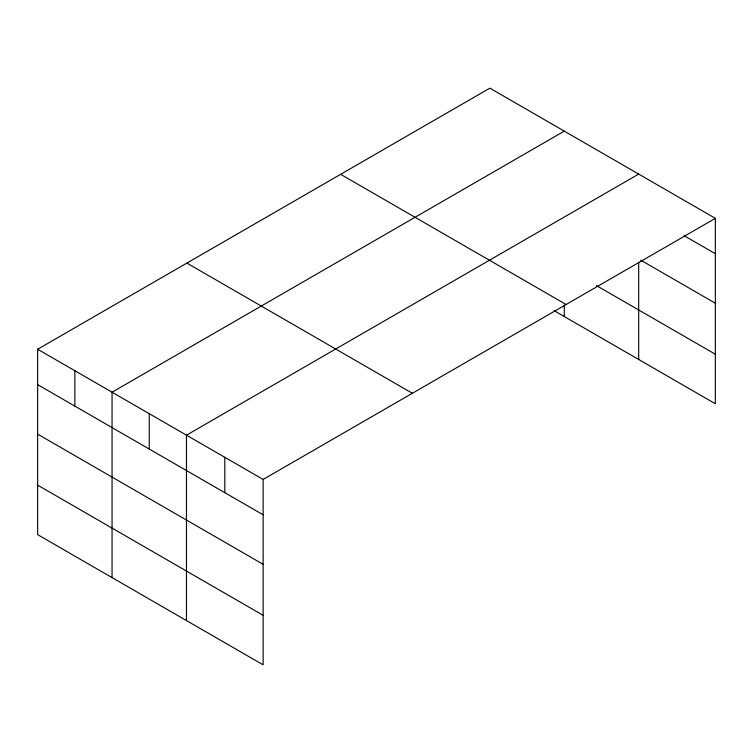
<?xml version="1.0" encoding="UTF-8"?>
<svg xmlns="http://www.w3.org/2000/svg" width="753" height="753" viewBox="0 0 753 753"><rect width="100%" height="100%" fill="white"/><g stroke="black" fill="none" stroke-linecap="round" stroke-linejoin="round"><path stroke-width="1.13" d="M37.65 349.251L263.136 479.435L263.136 664.833L37.65 534.649L37.65 349.251L489.864 88.167L715.35 218.351L715.35 403.749L554.217 310.716M564.279 131.126L112.056 392.209L112.056 577.607M638.685 174.084L186.471 435.178L186.471 620.566M263.136 479.435L715.35 218.351M684.082 235.67L715.35 253.723M640.699 260.133L715.35 303.233M596.451 285.594L715.35 354.239M340.638 174.329L566.115 304.504M186.885 263.098L412.362 393.273M37.65 384.632L263.136 514.807M37.65 434.133L263.136 564.317M37.65 485.139L263.136 615.323M638.685 262.449L638.685 359.482M564.279 305.012L564.279 316.524M224.799 457.306L224.799 492.678M149.263 413.689L149.263 449.07M74.858 370.73L74.858 406.112"/></g></svg>
